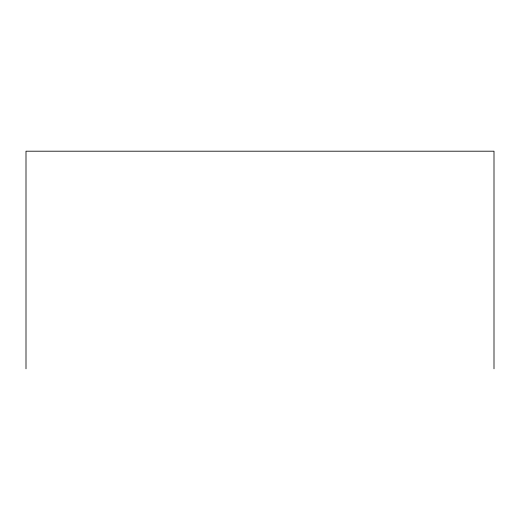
<?xml version="1.0" encoding="UTF-8"?>
<svg xmlns="http://www.w3.org/2000/svg" width="520" height="520" viewBox="0 0 520 520"><rect width="100%" height="100%" fill="white"/><g stroke="black" fill="none" stroke-linecap="round" stroke-linejoin="round"><path stroke-width="0.78" d="M494 368.803L494 151.197L26 151.197L26 368.803"/></g></svg>
